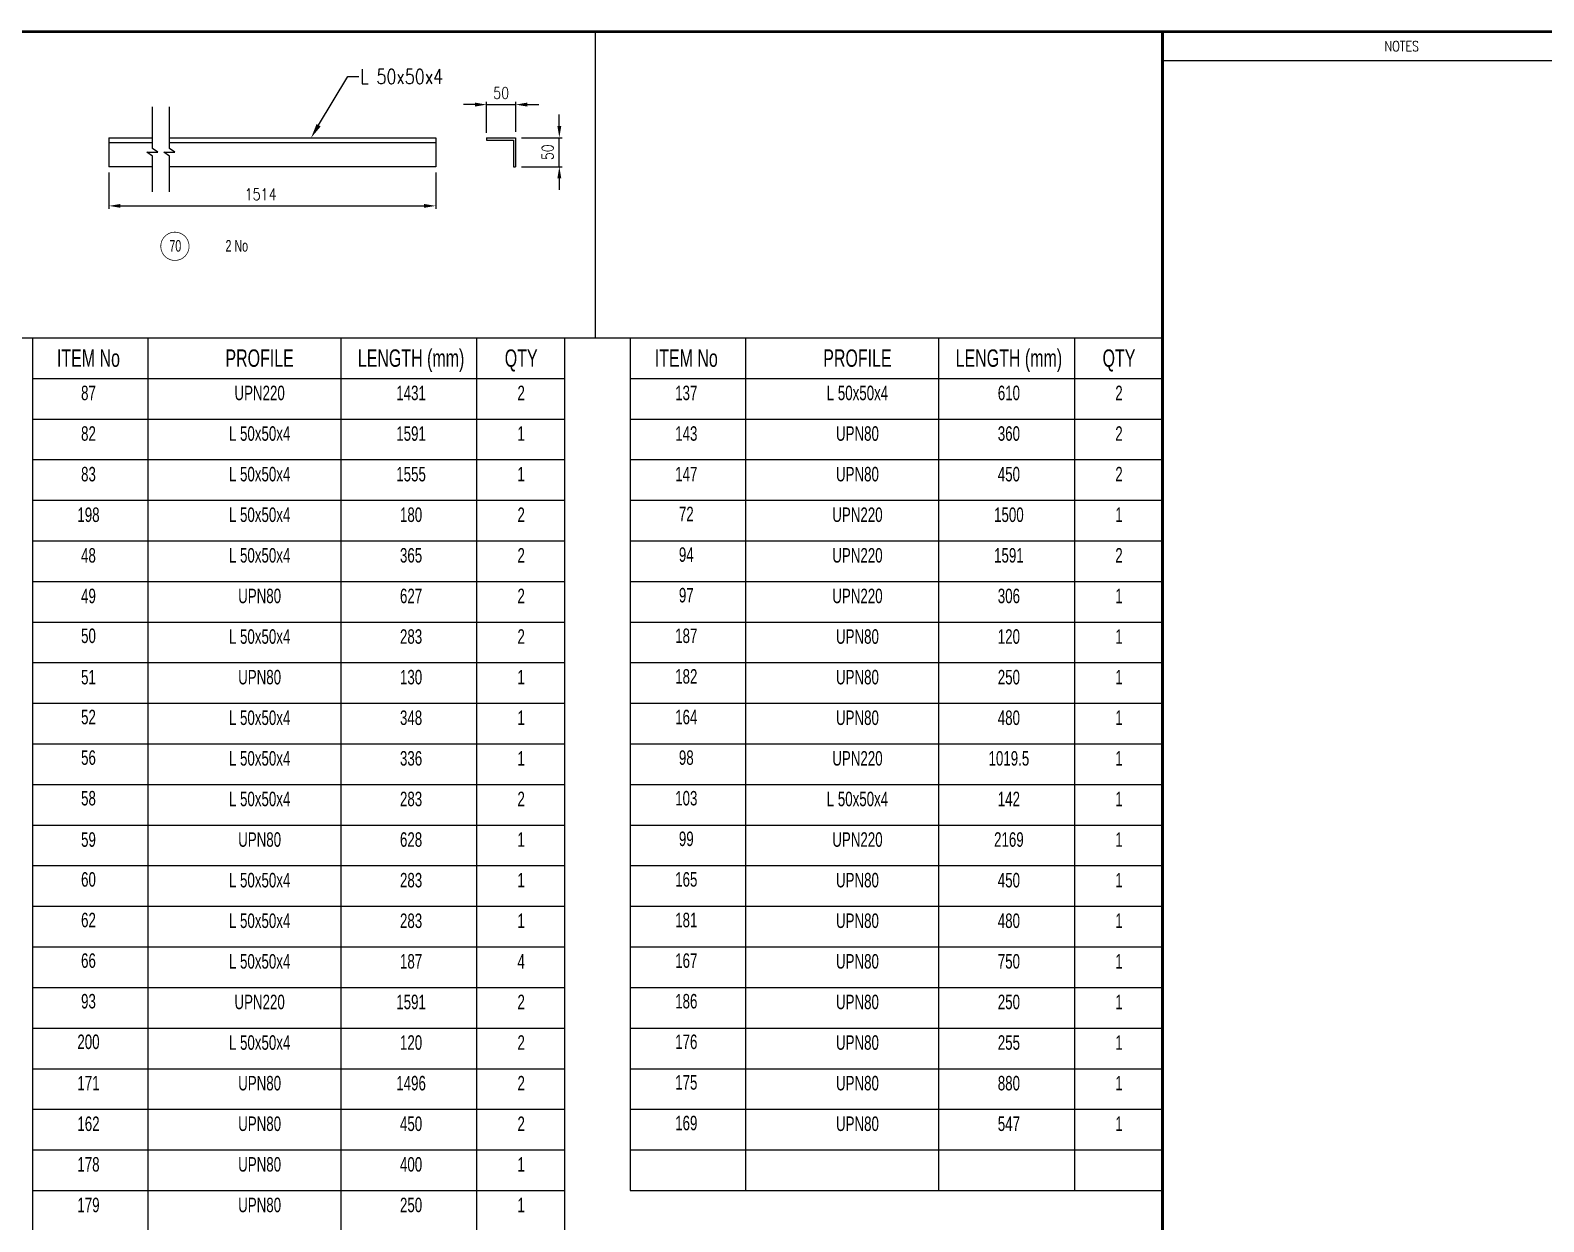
# Model space of a CAD drawing. Header units: millimetres. Extents: x 0 to 16187, y -20471 to 6290.
# Drawn here: x 2009 to 2531, y 416 to 826 of the extents above; entities that cross this region are included whole.
import ezdxf
from ezdxf import colors
from ezdxf.entities.mleader import LeaderData, LeaderLine
from ezdxf.enums import TextEntityAlignment as Align
from ezdxf.math import Vec2, Vec3

# ---------------------------------------------------------------- set-up
doc = ezdxf.new("R2010")
doc.units = ezdxf.units.MM
doc.header["$PDSIZE"] = -1
doc.layers.add('BORDER1', color=3, linetype='Continuous')
doc.layers.add('BORDER2', color=7, linetype='Continuous')
doc.styles.add('ROMANC', font='ROMANC', dxfattribs={"height": 5})
doc.styles.add('ROMANS', font='ROMANS.shx', dxfattribs={"width": 0.8})
doc.styles.add('ROMANT', font='ROMANT', dxfattribs={"height": 4})
doc.styles.add('SLDTEXTSTYLE2', font='TXT', dxfattribs={"width": 0.686449})
doc.dimstyles.new('ISO-25', dxfattribs={"dimtxt": 2.5, "dimasz": 2.5, "dimexe": 1.25, "dimexo": 0.625, "dimtad": 1, "dimtxsty": 'Standard', "dimcen": 2.5, "dimadec": 0, "dimazin": 0, "dimtfac": 1, "dimtmove": 0, "dimatfit": 3, "dimfxl": 1, "dimarcsym": 0})

# ---------------------------------------------------------------- blocks, each defined once
blk = doc.blocks.new('*U609')
at = {"layer": 'BORDER1', "color": 154, "true_color": 0x1859a9, "const_width": 1}
blk.add_lwpolyline([(1.81, 811), (1144, 811), (1144, 0), (0, 0), (0, 811)], close=True, dxfattribs=at)
blk.add_lwpolyline([(979, 0), (979, 811)], dxfattribs=at)
at = {"layer": 'BORDER2'}
blk.add_lwpolyline([(1144, 801), (979, 801)], dxfattribs=at)
at = {"layer": 'BORDER2', "style": 'ROMANC', "width": 0.8}
blk.add_text('NOTES', height=3.5, dxfattribs=at).set_placement((1061.5, 806), align=Align.MIDDLE_CENTER)
at = {"layer": 'BORDER2', "flags": 8}
for tag, height, style, p in [('REV-A', 3.24, 'ROMANS', (986.93, 140.25)), ('RE-A', 8.06, 'ROMANT', (1084.63, 7.17))]:
    blk.add_attdef(tag, text='', height=height, dxfattribs=dict(at, style=style)).set_placement(p, align=Align.CENTER)
at = {"layer": 'BORDER2', "style": 'ROMANS', "width": 3.830216}
blk.add_attdef('DATE-A', text='', height=3.24, dxfattribs=at).set_placement((995.51, 140.25), (1008.51, 140.25), align=Align.FIT)
at = {"layer": 'BORDER2'}
for tag, height, style, p in [('DRN-A', 3.24, 'ROMANS', (1018.38, 140.25)), ('CHD-A', 3.24, 'ROMANS', (1032.35, 140.25)), ('APD-A', 3.24, 'ROMANS', (1046.64, 140.25)), ('CONS_CONT_VEND', 4.2, 'ROMANC', (1061.39, 72.83))]:
    blk.add_attdef(tag, text='', height=height, dxfattribs=dict(at, style=style)).set_placement(p, align=Align.CENTER)
at = {"layer": 'BORDER2', "style": 'ROMANS', "width": 0.8}
for tag, p, height in [('1:X', (997.23, 122.55), 3.5), ('LOC', (1042.74, 122.55), 3.5), ('PROJ_NO', (1118.64, 122.55), 3.5), ('CONS_DRG_NO', (1011, 63), 3)]:
    blk.add_attdef(tag, p, '', height=height, dxfattribs=at)
at = {"layer": 'BORDER2', "lineweight": 30, "width": 0.8, "flags": 104}
blk.add_attdef('COMMENTS-A', text='', height=2.2, dxfattribs=at).set_placement((1055.21, 142.07), align=Align.MIDDLE_LEFT)
at = {"layer": 'BORDER2', "style": 'ROMANS', "width": 0.8}
for tag, p in [('PROJECT_TITLE_1', (1061.07, 55.35)), ('PROJECT_TITLE_2', (1061.07, 49.3))]:
    blk.add_attdef(tag, text='', height=3.5, dxfattribs=at).set_placement(p, align=Align.MIDDLE)
at = {"layer": 'BORDER2', "style": 'ROMANT', "width": 0.8}
for tag, p in [('DRG_TITLE_1', (1061.07, 36.31)), ('DRG_TITLE_2', (1061.07, 28.31)), ('DRG_TITLE_3', (1061.07, 20.31))]:
    blk.add_attdef(tag, text='', height=5, dxfattribs=at).set_placement(p, align=Align.CENTER)
at = {"layer": 'BORDER2', "style": 'ROMANT'}
for tag, p in [('AR', (995, 7.17)), ('PA', (1011.74, 7.17)), ('DC', (1028.45, 7.17)), ('TS', (1120.84, 7.17))]:
    blk.add_attdef(tag, p, '', height=8.06, dxfattribs=at)
for tag, p in [('SRNO', (1074.7, 7.17)), ('SH', (1115.8, 7.18))]:
    blk.add_attdef(tag, text='', height=8.06, dxfattribs=at).set_placement(p, align=Align.RIGHT)
at = {"layer": 'BORDER2', "style": 'ROMANS', "flags": 2}
blk.add_attdef('TB_VERSION', text='', height=2, dxfattribs=at).set_placement((1, -1), align=Align.TOP_LEFT)
blk = doc.blocks.new('*D5534')
at = {"color": 0, "lineweight": -2}
for p, q in [((2036.02, 777.44), (2036.02, 764.94)), ((2148.67, 777.44), (2148.67, 764.94)), ((2040.02, 765.94), (2144.67, 765.94))]:
    blk.add_line(p, q, dxfattribs=at)
at = {"color": 0}
for points in [[(2040.02, 766.6), (2040.02, 765.27), (2036.02, 765.94)], [(2144.67, 765.27), (2144.67, 766.6), (2148.67, 765.94)]]:
    blk.add_solid(points, dxfattribs=at)
at = {"layer": 'Defpoints', "color": 0}
for p in [(2036.02, 779.44), (2148.67, 779.44), (2148.67, 765.94)]:
    blk.add_point(p, dxfattribs=at)
at = {"color": 0, "insert": (2088.32, 769.94), "char_height": 4, "attachment_point": 5, "style": 'ROMANS'}
blk.add_mtext('1514', dxfattribs=at)
blk = doc.blocks.new('*D5535')
at = {"color": 0, "lineweight": -2}
for p, q in [((2191.29, 793.44), (2191.29, 797.44)), ((2178.24, 789.44), (2192.29, 789.44)), ((2191.29, 779.44), (2191.29, 789.44)), ((2178.24, 779.44), (2192.29, 779.44)), ((2191.29, 775.44), (2191.29, 771.44))]:
    blk.add_line(p, q, dxfattribs=at)
at = {"color": 0}
for points in [[(2190.62, 793.44), (2191.96, 793.44), (2191.29, 789.44)], [(2191.96, 775.44), (2190.62, 775.44), (2191.29, 779.44)]]:
    blk.add_solid(points, dxfattribs=at)
at = {"layer": 'Defpoints', "color": 0}
for p in [(2176.24, 789.44), (2191.29, 789.44), (2176.24, 779.44)]:
    blk.add_point(p, dxfattribs=at)
at = {"color": 0, "insert": (2187.29, 784.44), "char_height": 4, "attachment_point": 5, "rotation": 90, "style": 'ROMANS'}
blk.add_mtext('50', dxfattribs=at)
blk = doc.blocks.new('*D5536')
at = {"color": 0, "lineweight": -2}
for p, q in [((2162.24, 800.87), (2158.24, 800.87)), ((2166.24, 791.1), (2166.24, 801.87)), ((2166.24, 800.87), (2176.24, 800.87)), ((2176.24, 791.44), (2176.24, 801.87)), ((2180.24, 800.87), (2184.24, 800.87))]:
    blk.add_line(p, q, dxfattribs=at)
at = {"color": 0}
for points in [[(2162.24, 800.2), (2162.24, 801.54), (2166.24, 800.87)], [(2180.24, 801.54), (2180.24, 800.2), (2176.24, 800.87)]]:
    blk.add_solid(points, dxfattribs=at)
at = {"layer": 'Defpoints', "color": 0}
for p in [(2176.24, 800.87), (2166.24, 789.1), (2176.24, 789.44)]:
    blk.add_point(p, dxfattribs=at)
at = {"color": 0, "insert": (2171.24, 804.87), "char_height": 4, "attachment_point": 5, "style": 'ROMANS'}
blk.add_mtext('50', dxfattribs=at)

msp = doc.modelspace()

# ---------------------------------------------------------------- linework, layer by layer
for p, q in [((2203.68661, 826), (2203.68661, 720.43831)), ((2051.07372, 785.68321), (2051.07372, 800.11513)), ((2056.93431, 785.68321), (2056.93431, 800.11513)), ((2036.016, 789.44356), (2051.07372, 789.44356)), ((2036.016, 789.44356), (2036.016, 779.44356)), ((2036.016, 787.84356), (2051.07372, 787.84356)), ((2056.93431, 789.44356), (2148.67061, 789.44356)), ((2056.93431, 787.84356), (2148.67061, 787.84356)), ((2148.67061, 789.44356), (2148.67061, 779.44356)), ((2166.23827, 789.44356), (2176.23827, 789.44356)), ((2166.23827, 789.44356), (2166.23827, 788.64356)), ((2166.23827, 788.64356), (2175.43827, 788.64356)), ((2175.43827, 788.64356), (2175.43827, 779.44356)), ((2176.23827, 789.44356), (2176.23827, 779.44356)), ((2051.07372, 783.11474), (2049.10619, 784.42874)), ((2049.10619, 784.42874), (2052.94166, 784.42874)), ((2052.94166, 784.42874), (2051.07372, 785.68321)), ((2051.07372, 770.81215), (2051.07372, 783.11474)), ((2056.93431, 783.11474), (2054.96678, 784.42874)), ((2054.96678, 784.42874), (2058.80225, 784.42874)), ((2058.80225, 784.42874), (2056.93431, 785.68321)), ((2056.93431, 770.81215), (2056.93431, 783.11474)), ((2051.07372, 779.44356), (2036.016, 779.44356)), ((2148.67061, 779.44356), (2056.93431, 779.44356)), ((2175.43827, 779.44356), (2176.23827, 779.44356)), ((1795.30038, 720.43831), (2009.65584, 720.43831)), ((2008.1946, 720.43831), (2399.17862, 720.43831)), ((2009.65584, 720.43831), (2193.11425, 720.43831)), ((2009.65584, 720.43831), (2009.65584, 20.43831)), ((2049.41271, 720.43831), (2049.41271, 20.43831)), ((2115.92355, 720.43831), (2115.92355, 20.43831)), ((2162.77028, 720.43831), (2162.77028, 20.43831)), ((2193.11425, 720.43831), (2193.11425, 20.43831)), ((2215.72021, 720.43831), (2215.72021, 426.43831)), ((2255.47707, 720.43831), (2255.47707, 426.43831)), ((2321.98792, 720.43831), (2321.98792, 426.43831)), ((2368.83465, 720.43831), (2368.83465, 426.43831)), ((2399.17862, 720.43831), (2399.17862, 20.43831)), ((2009.65584, 706.43831), (2193.11425, 706.43831)), ((2215.72021, 706.43831), (2399.17862, 706.43831)), ((2009.65584, 692.43831), (2193.11425, 692.43831)), ((2215.72021, 692.43831), (2399.17862, 692.43831)), ((2009.65584, 678.43831), (2193.11425, 678.43831)), ((2215.72021, 678.43831), (2399.17862, 678.43831)), ((2009.65584, 664.43831), (2193.11425, 664.43831)), ((2215.72021, 664.43831), (2399.17862, 664.43831)), ((2009.65584, 650.43831), (2193.11425, 650.43831)), ((2215.72021, 650.43831), (2399.17862, 650.43831)), ((2009.65584, 636.43831), (2193.11425, 636.43831)), ((2215.72021, 636.43831), (2399.17862, 636.43831)), ((2009.65584, 622.43831), (2193.11425, 622.43831)), ((2215.72021, 622.43831), (2399.17862, 622.43831)), ((2009.65584, 608.43831), (2193.11425, 608.43831)), ((2215.72021, 608.43831), (2399.17862, 608.43831)), ((2009.65584, 594.43831), (2193.11425, 594.43831)), ((2215.72021, 594.43831), (2399.17862, 594.43831)), ((2009.65584, 580.43831), (2193.11425, 580.43831)), ((2215.72021, 580.43831), (2399.17862, 580.43831)), ((2009.65584, 566.43831), (2193.11425, 566.43831)), ((2215.72021, 566.43831), (2399.17862, 566.43831)), ((2009.65584, 552.43831), (2193.11425, 552.43831)), ((2215.72021, 552.43831), (2399.17862, 552.43831)), ((2009.65584, 538.43831), (2193.11425, 538.43831)), ((2215.72021, 538.43831), (2399.17862, 538.43831)), ((2009.65584, 524.43831), (2193.11425, 524.43831)), ((2215.72021, 524.43831), (2399.17862, 524.43831)), ((2009.65584, 510.43831), (2193.11425, 510.43831)), ((2215.72021, 510.43831), (2399.17862, 510.43831)), ((2009.65584, 496.43831), (2193.11425, 496.43831)), ((2215.72021, 496.43831), (2399.17862, 496.43831)), ((2009.65584, 482.43831), (2193.11425, 482.43831)), ((2215.72021, 482.43831), (2399.17862, 482.43831)), ((2009.65584, 468.43831), (2193.11425, 468.43831)), ((2215.72021, 468.43831), (2399.17862, 468.43831)), ((2009.65584, 454.43831), (2193.11425, 454.43831)), ((2215.72021, 454.43831), (2399.17862, 454.43831)), ((2009.65584, 440.43831), (2193.11425, 440.43831)), ((2215.72021, 440.43831), (2399.17862, 440.43831)), ((2009.65584, 426.43831), (2193.11425, 426.43831)), ((2215.72021, 426.43831), (2399.17862, 426.43831))]:
    msp.add_line(p, q)
at = {"color": 2}
msp.add_lwpolyline([(2063.66322, 752.00833, 0.25, 0.25, 1), (2053.91322, 752.00833, 0.25, 0.25, 1)], format="xyseb", close=True, dxfattribs=at)

# ---------------------------------------------------------------- block references
msp.add_blockref('*U609', (1420.17862, 15))

# ---------------------------------------------------------------- texts
at = {"color": 2, "style": 'SLDTEXTSTYLE2', "width": 0.686449}
for s, height, p in [('70', 4, (2058.9214, 752.1627)), ('2 No', 4, (2080.11196, 752.1627)), ('ITEM No', 6, (2028.98736, 713.44674)), ('PROFILE', 6, (2087.98522, 713.44674)), ('LENGTH (mm)', 6, (2140.18842, 713.44674)), ('QTY', 6, (2178.137, 713.44674)), ('ITEM No', 6, (2235.05173, 713.44674)), ('PROFILE', 6, (2294.04958, 713.44674)), ('LENGTH (mm)', 6, (2346.25278, 713.44674)), ('QTY', 6, (2384.20137, 713.44674)), ('87', 5, (2028.98736, 701.44674)), ('87', 5, (2028.98736, 701.44674)), ('UPN220', 5, (2087.98522, 701.44674)), ('UPN220', 5, (2087.98522, 701.44674)), ('1431', 5, (2140.18842, 701.44674)), ('1431', 5, (2140.18842, 701.44674)), ('2', 5, (2178.137, 701.44674)), ('2', 5, (2178.137, 701.44674)), ('137', 5, (2235.05173, 701.44674)), ('L 50x50x4', 5, (2294.04958, 701.44674)), ('610', 5, (2346.25278, 701.44674)), ('2', 5, (2384.20137, 701.44674)), ('82', 5, (2028.98736, 687.44674)), ('L 50x50x4', 5, (2087.98522, 687.44674)), ('1591', 5, (2140.18842, 687.44674)), ('1', 5, (2178.137, 687.44674)), ('143', 5, (2235.05173, 687.44674)), ('UPN80', 5, (2294.04958, 687.44674)), ('360', 5, (2346.25278, 687.44674)), ('2', 5, (2384.20137, 687.44674)), ('83', 5, (2028.98736, 673.44674)), ('L 50x50x4', 5, (2087.98522, 673.44674)), ('1555', 5, (2140.18842, 673.44674)), ('1', 5, (2178.137, 673.44674)), ('147', 5, (2235.05173, 673.44674)), ('UPN80', 5, (2294.04958, 673.44674)), ('450', 5, (2346.25278, 673.44674)), ('2', 5, (2384.20137, 673.44674)), ('198', 5, (2028.98736, 659.44674)), ('L 50x50x4', 5, (2087.98522, 659.44674)), ('180', 5, (2140.18842, 659.44674)), ('2', 5, (2178.137, 659.44674)), ('72', 5, (2235.05173, 659.7015)), ('UPN220', 5, (2294.04958, 659.44674)), ('1500', 5, (2346.25278, 659.44674)), ('1', 5, (2384.20137, 659.44674)), ('48', 5, (2028.98736, 645.44674)), ('L 50x50x4', 5, (2087.98522, 645.44674)), ('365', 5, (2140.18842, 645.44674)), ('2', 5, (2178.137, 645.44674)), ('2', 5, (2178.137, 645.44674)), ('94', 5, (2235.05173, 645.7015)), ('UPN220', 5, (2294.04958, 645.44674)), ('1591', 5, (2346.25278, 645.44674)), ('2', 5, (2384.20137, 645.44674)), ('49', 5, (2028.98736, 631.44674)), ('UPN80', 5, (2087.98522, 631.44674)), ('627', 5, (2140.18842, 631.44674)), ('2', 5, (2178.137, 631.44674)), ('97', 5, (2235.05173, 631.7015)), ('UPN220', 5, (2294.04958, 631.44674)), ('306', 5, (2346.25278, 631.44674)), ('1', 5, (2384.20137, 631.44674)), ('50', 5, (2028.98736, 617.7015)), ('L 50x50x4', 5, (2087.98522, 617.44674)), ('283', 5, (2140.18842, 617.44674)), ('2', 5, (2178.137, 617.44674)), ('187', 5, (2235.05173, 617.7015)), ('UPN80', 5, (2294.04958, 617.44674)), ('120', 5, (2346.25278, 617.44674)), ('1', 5, (2384.20137, 617.44674)), ('51', 5, (2028.98736, 603.44674)), ('UPN80', 5, (2087.98522, 603.44674)), ('130', 5, (2140.18842, 603.44674)), ('1', 5, (2178.137, 603.44674)), ('182', 5, (2235.05173, 603.7015)), ('UPN80', 5, (2294.04958, 603.44674)), ('250', 5, (2346.25278, 603.44674)), ('1', 5, (2384.20137, 603.44674)), ('52', 5, (2028.98736, 589.7015)), ('L 50x50x4', 5, (2087.98522, 589.44674)), ('348', 5, (2140.18842, 589.44674)), ('1', 5, (2178.137, 589.44674)), ('164', 5, (2235.05173, 589.7015)), ('UPN80', 5, (2294.04958, 589.44674)), ('480', 5, (2346.25278, 589.44674)), ('1', 5, (2384.20137, 589.44674)), ('56', 5, (2028.98736, 575.7015)), ('L 50x50x4', 5, (2087.98522, 575.44674)), ('336', 5, (2140.18842, 575.44674)), ('1', 5, (2178.137, 575.44674)), ('98', 5, (2235.05173, 575.7015)), ('UPN220', 5, (2294.04958, 575.44674)), ('1019.5', 5, (2346.25278, 575.44674)), ('1', 5, (2384.20137, 575.44674)), ('58', 5, (2028.98736, 561.7015)), ('L 50x50x4', 5, (2087.98522, 561.44674)), ('283', 5, (2140.18842, 561.44674)), ('2', 5, (2178.137, 561.44674)), ('103', 5, (2235.05173, 561.7015)), ('L 50x50x4', 5, (2294.04958, 561.44674)), ('142', 5, (2346.25278, 561.44674)), ('1', 5, (2384.20137, 561.44674)), ('59', 5, (2028.98736, 547.44674)), ('UPN80', 5, (2087.98522, 547.44674)), ('628', 5, (2140.18842, 547.44674)), ('1', 5, (2178.137, 547.44674)), ('99', 5, (2235.05173, 547.7015)), ('UPN220', 5, (2294.04958, 547.44674)), ('2169', 5, (2346.25278, 547.44674)), ('1', 5, (2384.20137, 547.44674)), ('60', 5, (2028.98736, 533.7015)), ('L 50x50x4', 5, (2087.98522, 533.44674)), ('283', 5, (2140.18842, 533.44674)), ('1', 5, (2178.137, 533.44674)), ('165', 5, (2235.05173, 533.7015)), ('UPN80', 5, (2294.04958, 533.44674)), ('450', 5, (2346.25278, 533.44674)), ('1', 5, (2384.20137, 533.44674)), ('62', 5, (2028.98736, 519.7015)), ('L 50x50x4', 5, (2087.98522, 519.44674)), ('283', 5, (2140.18842, 519.44674)), ('1', 5, (2178.137, 519.44674)), ('181', 5, (2235.05173, 519.7015)), ('UPN80', 5, (2294.04958, 519.44674)), ('480', 5, (2346.25278, 519.44674)), ('1', 5, (2384.20137, 519.44674)), ('66', 5, (2028.98736, 505.7015)), ('L 50x50x4', 5, (2087.98522, 505.44674)), ('187', 5, (2140.18842, 505.44674)), ('4', 5, (2178.137, 505.44674)), ('167', 5, (2235.05173, 505.7015)), ('UPN80', 5, (2294.04958, 505.44674)), ('750', 5, (2346.25278, 505.44674)), ('1', 5, (2384.20137, 505.44674)), ('93', 5, (2028.98736, 491.7015)), ('UPN220', 5, (2087.98522, 491.44674)), ('1591', 5, (2140.18842, 491.44674)), ('2', 5, (2178.137, 491.44674)), ('186', 5, (2235.05173, 491.7015)), ('UPN80', 5, (2294.04958, 491.44674)), ('250', 5, (2346.25278, 491.44674)), ('1', 5, (2384.20137, 491.44674)), ('200', 5, (2028.98736, 477.7015)), ('L 50x50x4', 5, (2087.98522, 477.44674)), ('120', 5, (2140.18842, 477.44674)), ('2', 5, (2178.137, 477.44674)), ('176', 5, (2235.05173, 477.7015)), ('UPN80', 5, (2294.04958, 477.44674)), ('255', 5, (2346.25278, 477.44674)), ('1', 5, (2384.20137, 477.44674)), ('171', 5, (2028.98736, 463.44674)), ('UPN80', 5, (2087.98522, 463.44674)), ('1496', 5, (2140.18842, 463.44674)), ('2', 5, (2178.137, 463.44674)), ('175', 5, (2235.05173, 463.7015)), ('UPN80', 5, (2294.04958, 463.44674)), ('880', 5, (2346.25278, 463.44674)), ('1', 5, (2384.20137, 463.44674)), ('162', 5, (2028.98736, 449.44674)), ('UPN80', 5, (2087.98522, 449.44674)), ('450', 5, (2140.18842, 449.44674)), ('2', 5, (2178.137, 449.44674)), ('169', 5, (2235.05173, 449.7015)), ('UPN80', 5, (2294.04958, 449.44674)), ('547', 5, (2346.25278, 449.44674)), ('1', 5, (2384.20137, 449.44674)), ('178', 5, (2028.98736, 435.44674)), ('UPN80', 5, (2087.98522, 435.44674)), ('400', 5, (2140.18842, 435.44674)), ('1', 5, (2178.137, 435.44674)), ('179', 5, (2028.98736, 421.44674)), ('UPN80', 5, (2087.98522, 421.44674)), ('250', 5, (2140.18842, 421.44674)), ('1', 5, (2178.137, 421.44674))]:
    msp.add_text(s, height=height, dxfattribs=at).set_placement(p, align=Align.MIDDLE_CENTER)

# ---------------------------------------------------------------- dimensions: what is measured, and where the dimension line sits
at = {"color": 1}
dim = msp.add_linear_dim(base=(2176.23827, 800.87164), p1=(2166.23827, 789.09587), p2=(2176.23827, 789.44356), dimstyle='ISO-25', override={"dimtxt": 4, "dimasz": 4, "dimexe": 1, "dimexo": 2, "dimgap": 2, "dimlfac": 5, "dimtxsty": 'ROMANS', "dimtix": 1}, dxfattribs=at)
dim.commit()
dim.dimension.update_dxf_attribs({"geometry": '*D5536', "text_midpoint": (2171.23827, 800.87164), "dimtype": 160})
dim = msp.add_linear_dim(base=(2191.28963, 789.44356), p1=(2176.23827, 779.44356), p2=(2176.23827, 789.44356), angle=90, dimstyle='ISO-25', override={"dimtxt": 4, "dimasz": 4, "dimexe": 1, "dimexo": 2, "dimgap": 2, "dimlfac": 5, "dimtxsty": 'ROMANS', "dimtix": 1}, dxfattribs=at)
dim.commit()
dim.dimension.update_dxf_attribs({"geometry": '*D5535', "text_midpoint": (2191.28963, 784.44356), "dimtype": 160})
dim = msp.add_linear_dim(base=(2148.67061, 765.93636), p1=(2036.016, 779.44356), p2=(2148.67061, 779.44356), text='1514', dimstyle='ISO-25', override={"dimtxt": 4, "dimasz": 4, "dimexe": 1, "dimexo": 2, "dimgap": 2, "dimlfac": 5, "dimtxsty": 'ROMANS', "dimtix": 1}, dxfattribs=at)
dim.commit()
dim.dimension.update_dxf_attribs({"geometry": '*D5534', "text_midpoint": (2088.316, 765.93636), "dimtype": 160})

# ---------------------------------------------------------------- leaders
ml = msp.add_multileader_mtext('Standard', dxfattribs=at)
ml.set_content('L 50x50x4', color=1, style='ROMANS')
ml.set_leader_properties()
ml.build(insert=Vec2(0, 0))
ml.multileader.update_dxf_attribs({"dogleg_length": 3.84358, "arrow_head_size": 5})
ctx = ml.context
ctx.base_point, ctx.char_height, ctx.arrow_head_size, ctx.landing_gap_size, ctx.plane_origin = Vec3(2122.19971, 810.53088), 5, 5, 0.4, Vec3(53454.09183, -26680.79821)
notes = []
notes.append((ctx, [(0, (1, 1, 0), (2118.35613, 810.53088), (1, 0), 3.84358, [(0, [(2105.7381, 789.44356)], 0, [])])]))
ctx.mtext.insert, ctx.mtext.width = Vec3(2122.59971, 813.03088), 144.3262905
ml = msp.add_multileader_mtext('Standard', dxfattribs=at)
ml.set_content('UPN 80', color=1, style='ROMANS')
ml.set_leader_properties()
ml.build(insert=Vec2(0, 0))
ml.multileader.update_dxf_attribs({"dogleg_length": 3.84358, "arrow_head_size": 5})
ctx = ml.context
ctx.base_point, ctx.char_height, ctx.arrow_head_size, ctx.landing_gap_size, ctx.plane_origin = Vec3(1918.64172, 497.40446), 5, 5, 0.4, Vec3(53250.53384, -26993.92463)
notes.append((ctx, [(0, (1, 1, 0), (1914.79815, 497.40446), (1, 0), 3.84358, [(0, [(1902.18012, 476.31714)], 0, [])])]))
ctx.mtext.insert, ctx.mtext.width = Vec3(1919.04172, 499.90446), 144.3262905
for ctx, leaders in notes:
    for number, flags, end, landing, length, lines in leaders:
        leader = LeaderData()
        leader.index, (leader.has_last_leader_line, leader.has_dogleg_vector, leader.attachment_direction) = number, flags
        leader.last_leader_point, leader.dogleg_vector, leader.dogleg_length = Vec3(end), Vec3(landing), length
        for number, points, colour, breaks in lines:
            line = LeaderLine()
            line.index, line.vertices, line.color, line.breaks = number, Vec3.list(points), colors.encode_raw_color(colour), breaks
            leader.lines.append(line)
        ctx.leaders.append(leader)

doc.saveas('drawing.dxf')
